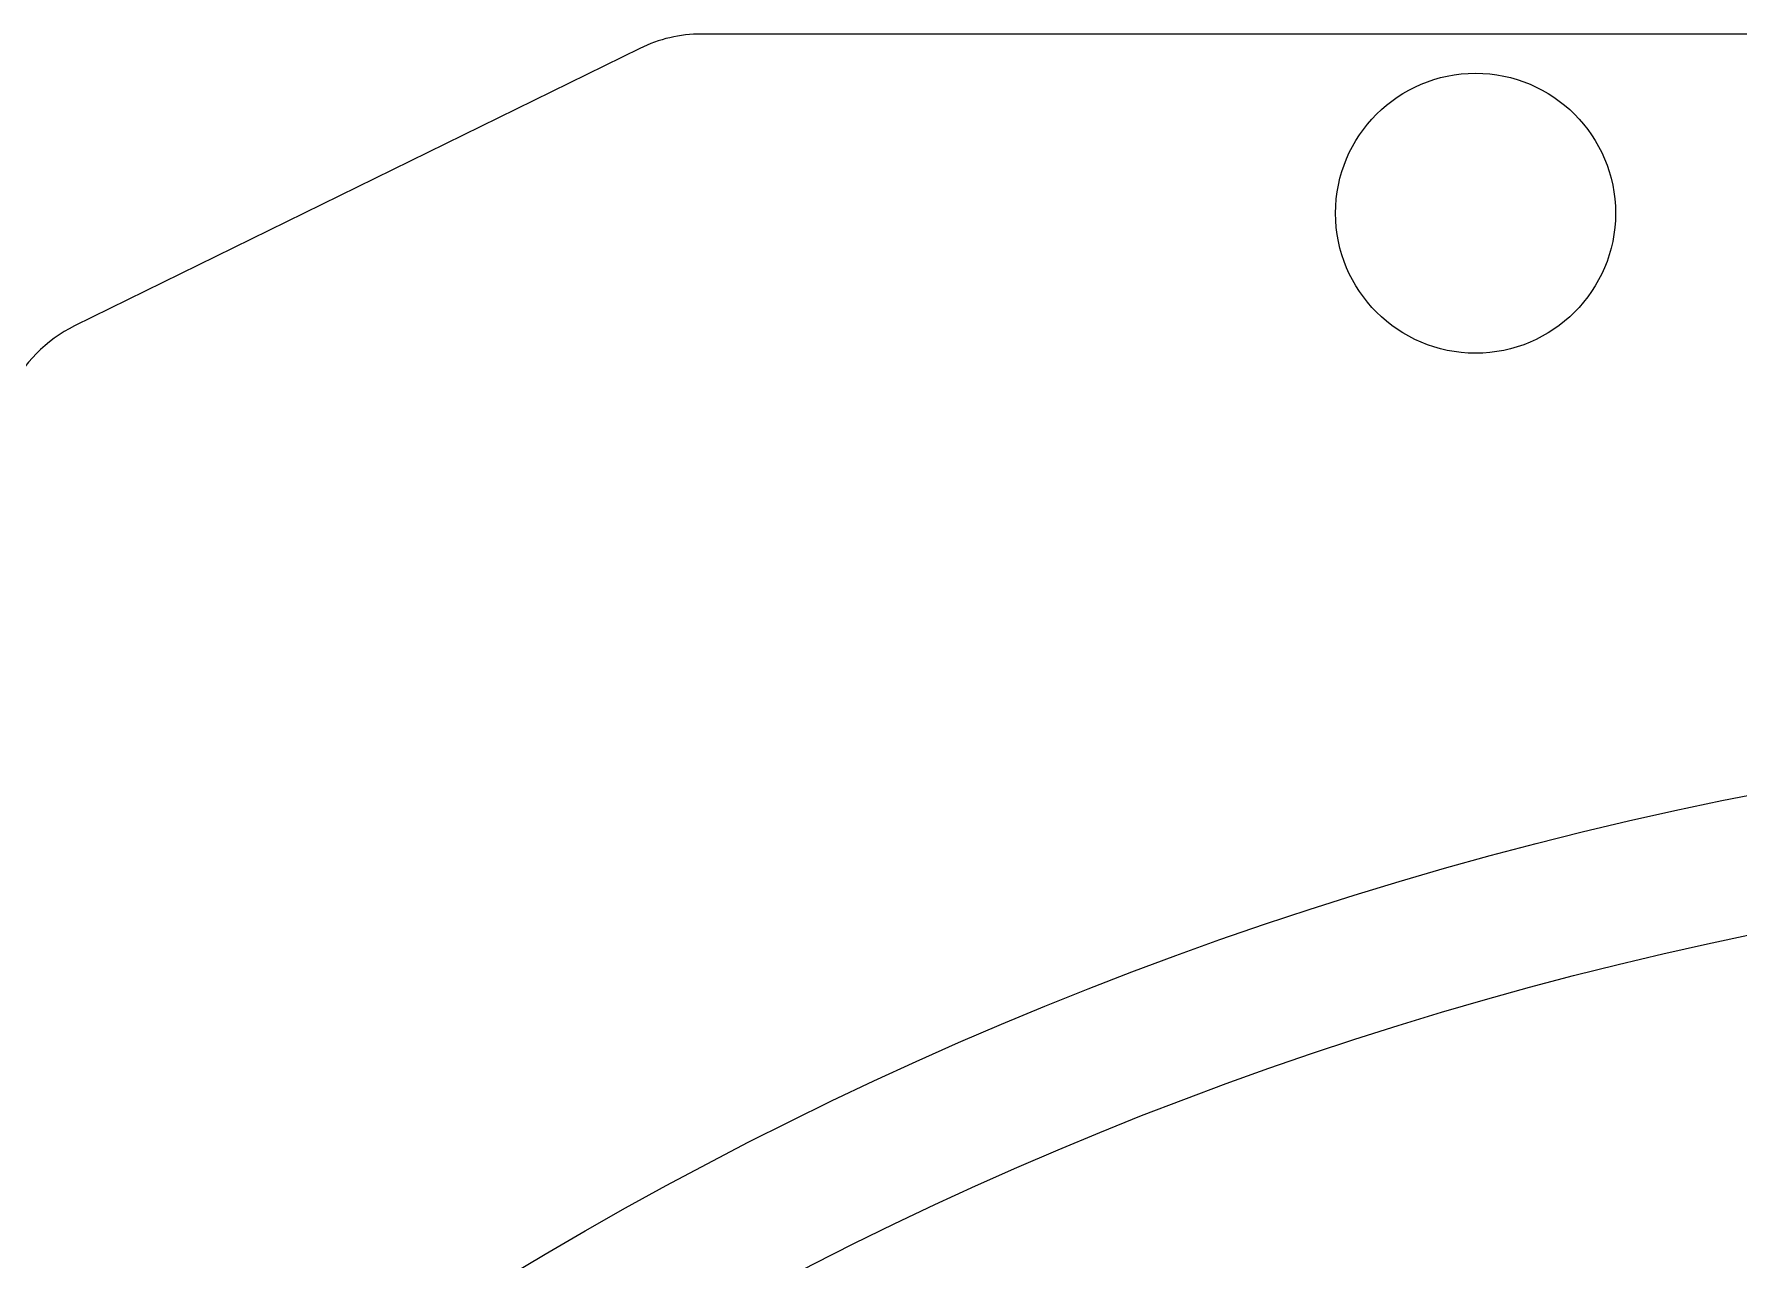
# Model space of a CAD drawing. Extents: x 17.3 to 113.1, y 4.8 to 84.5.
# Drawn here: x 51.76 to 53.282, y 38.852 to 39.946 of the extents above; entities that cross this region are included whole.
import ezdxf

# ---------------------------------------------------------------- set-up
doc = ezdxf.new("R2010")
doc.units = 0
doc.header["$MEASUREMENT"] = 0
doc.layers.add('OBJECT', color=7, linetype='CONTINUOUS')

msp = doc.modelspace()

# ---------------------------------------------------------------- linework, layer by layer
at = {"layer": 'OBJECT'}
for p, q in [((53.5766, 39.9465), (52.3556, 39.9465)), ((52.3005, 39.9337), (51.7958, 39.6858))]:
    msp.add_line(p, q, dxfattribs=at)
for centre, radius in [((53.0466, 39.7865), 0.125), ((53.9566, 35.9065), 3.425), ((53.9597, 35.9065), 3.3032)]:
    msp.add_circle(centre, radius, dxfattribs=at)
for centre, start, end in [((52.3556, 39.8215), 90, 116.1616), ((51.8509, 39.5736), 116.1616, 154.7468)]:
    msp.add_arc(centre, 0.125, start, end, dxfattribs=at)

doc.saveas('drawing.dxf')
